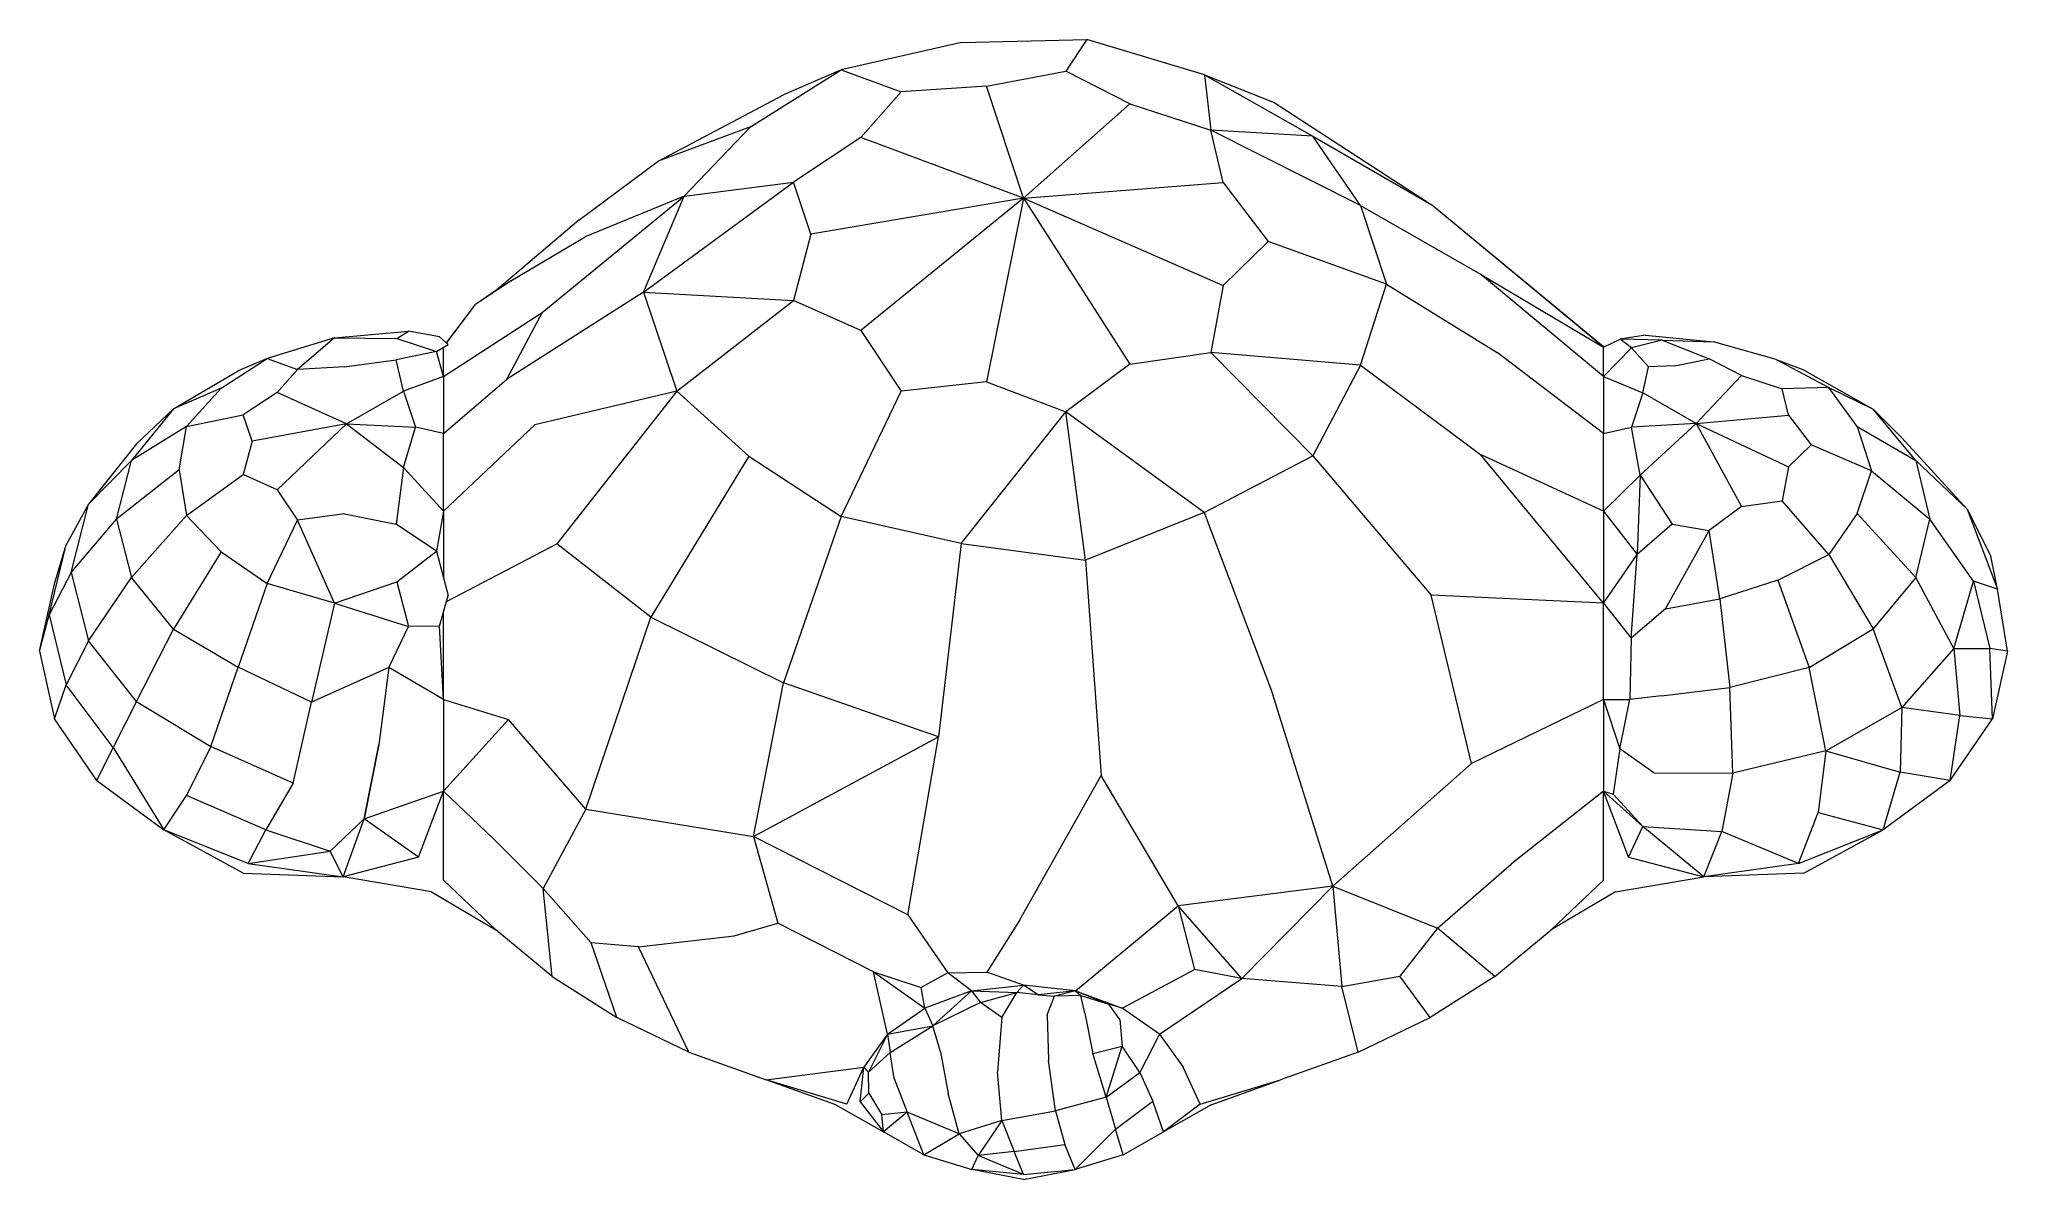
# Model space of a CAD drawing. Header units: inches. Extents: x 29.5 to 59.2, y 4.7 to 21.9.
import ezdxf

# ---------------------------------------------------------------- set-up
doc = ezdxf.new("R2010")
doc.units = ezdxf.units.IN
doc.header["$MEASUREMENT"] = 0

msp = doc.modelspace()

# ---------------------------------------------------------------- linework, layer by layer
at = {"color": 0, "linetype": 'Continuous', "lineweight": 0, "extrusion": (0, 0.707107, 0.707107)}
for p, q in [((43.41, 21.853), (41.599, 21.442)), ((43.41, 21.853), (45.297, 21.903)), ((45.297, 21.903), (44.983, 21.424)), ((47.07, 21.369), (45.297, 21.903)), ((40.236, 20.586), (41.599, 21.442)), ((41.599, 21.442), (40.729, 21.069)), ((41.599, 21.442), (42.503, 21.114)), ((43.788, 21.2), (44.983, 21.424)), ((45.944, 20.931), (44.983, 21.424)), ((47.07, 21.369), (47.165, 20.533)), ((47.07, 21.369), (48.698, 20.447)), ((47.07, 21.369), (48.115, 20.95)), ((38.843, 20.069), (40.729, 21.069)), ((41.893, 20.426), (42.503, 21.114)), ((43.788, 21.2), (42.503, 21.114)), ((44.344, 19.51), (43.788, 21.2)), ((44.344, 19.51), (45.944, 20.931)), ((45.944, 20.931), (47.165, 20.533)), ((48.115, 20.95), (50.479, 19.415)), ((40.236, 20.586), (38.843, 20.069)), ((40.236, 20.586), (39.234, 19.543)), ((49.415, 19.402), (47.165, 20.533)), ((47.35, 19.746), (47.165, 20.533)), ((48.698, 20.447), (47.165, 20.533)), ((48.698, 20.447), (50.479, 19.415)), ((49.415, 19.402), (48.698, 20.447)), ((41.893, 20.426), (40.884, 19.75)), ((44.344, 19.51), (41.893, 20.426)), ((37.649, 19.179), (38.843, 20.069)), ((38.625, 18.096), (40.884, 19.75)), ((39.234, 19.543), (40.884, 19.75)), ((41.144, 18.972), (40.884, 19.75)), ((44.344, 19.51), (47.35, 19.746)), ((47.35, 19.746), (48.026, 18.859)), ((37.097, 17.789), (39.234, 19.543)), ((39.234, 19.543), (37.745, 18.93)), ((38.625, 18.096), (39.234, 19.543)), ((44.344, 19.51), (41.144, 18.972)), ((44.344, 19.51), (41.893, 17.518)), ((44.344, 19.51), (43.788, 16.744)), ((44.344, 19.51), (47.35, 18.198)), ((44.344, 19.51), (45.944, 17.013)), ((49.415, 19.402), (51.223, 18.367)), ((49.415, 19.402), (49.808, 18.217)), ((53.074, 17.275), (50.479, 19.415)), ((53.074, 17.269), (50.479, 19.415)), ((37.649, 19.179), (36.415, 18.13)), ((41.144, 18.972), (40.884, 17.969)), ((36.628, 18.268), (37.745, 18.93)), ((47.35, 18.198), (48.026, 18.859)), ((49.808, 18.217), (48.026, 18.859)), ((36.628, 18.268), (36.095, 17.912)), ((36.415, 18.13), (36.095, 17.912)), ((36.415, 18.13), (36.628, 18.268)), ((38.625, 18.096), (36.564, 16.782)), ((38.625, 18.096), (39.127, 16.605)), ((38.625, 18.096), (40.884, 17.969)), ((47.35, 18.198), (47.165, 17.186)), ((49.415, 16.998), (49.808, 18.217)), ((49.808, 18.217), (51.471, 17.189)), ((53.074, 16.826), (51.223, 18.367)), ((51.223, 18.367), (53.074, 17.269)), ((35.613, 16.826), (37.097, 17.789)), ((35.657, 17.332), (36.095, 17.912)), ((35.659, 17.33), (36.095, 17.912)), ((37.097, 17.789), (36.564, 16.782)), ((39.127, 16.605), (40.884, 17.969)), ((41.893, 17.518), (40.884, 17.969)), ((33.975, 17.409), (35.089, 17.508)), ((34.912, 17.401), (35.089, 17.508)), ((35.553, 17.426), (35.089, 17.508)), ((41.893, 17.518), (42.503, 16.605)), ((33.975, 17.409), (32.961, 17.099)), ((33.975, 17.409), (33.416, 16.934)), ((33.975, 17.409), (34.912, 17.401)), ((35.506, 17.201), (34.903, 17.076)), ((34.912, 17.401), (35.506, 17.201)), ((35.506, 17.201), (35.684, 17.308)), ((35.613, 16.826), (35.506, 17.201)), ((35.553, 17.426), (35.684, 17.308)), ((35.613, 16.826), (35.613, 17.265)), ((35.613, 16.826), (35.613, 17.265)), ((45.944, 17.013), (47.165, 17.186)), ((49.415, 16.998), (47.165, 17.186)), ((48.698, 15.63), (47.165, 17.186)), ((53.074, 15.968), (51.471, 17.189)), ((53.074, 17.269), (53.326, 17.391)), ((53.074, 17.275), (53.103, 17.283)), ((53.074, 17.275), (53.074, 17.269)), ((53.074, 17.275), (53.074, 17.269)), ((53.074, 16.826), (53.074, 17.269)), ((53.074, 16.826), (53.074, 17.269)), ((53.074, 16.826), (53.495, 17.258)), ((53.706, 17.451), (53.326, 17.391)), ((53.956, 17.373), (53.326, 17.391)), ((53.495, 17.258), (53.326, 17.391)), ((53.956, 17.373), (53.495, 17.258)), ((53.495, 17.258), (53.749, 16.973)), ((53.706, 17.451), (54.729, 17.346)), ((53.956, 17.373), (54.666, 17.09)), ((53.956, 17.373), (54.729, 17.346)), ((55.675, 17.083), (54.729, 17.346)), ((31.548, 16.34), (32.522, 16.911)), ((32.268, 16.651), (32.961, 17.099)), ((32.961, 17.099), (32.522, 16.911)), ((32.961, 17.099), (33.416, 16.934)), ((33.109, 16.588), (33.416, 16.934)), ((34.123, 16.974), (33.416, 16.934)), ((34.123, 16.974), (34.903, 17.076)), ((35.013, 16.606), (34.903, 17.076)), ((45.944, 17.013), (44.983, 16.295)), ((49.415, 16.998), (48.698, 15.63)), ((49.415, 16.998), (51.223, 15.654)), ((53.666, 16.58), (53.749, 16.973)), ((54.147, 16.987), (53.749, 16.973)), ((54.147, 16.987), (54.666, 17.09)), ((55.15, 16.842), (54.666, 17.09)), ((55.675, 17.083), (56.074, 16.93)), ((55.675, 17.083), (56.463, 16.663)), ((56.074, 16.93), (57.135, 16.336)), ((32.268, 16.651), (31.548, 16.34)), ((32.268, 16.651), (31.744, 16.074)), ((34.153, 16.113), (35.013, 16.606)), ((35.613, 16.826), (35.013, 16.606)), ((35.013, 16.606), (35.19, 16.063)), ((35.613, 16.826), (35.613, 15.968)), ((35.613, 16.826), (35.613, 15.968)), ((35.613, 15.968), (36.564, 16.782)), ((39.127, 16.605), (36.99, 16.1)), ((39.127, 16.605), (37.318, 14.305)), ((40.21, 15.627), (39.127, 16.605)), ((41.599, 14.718), (42.503, 16.605)), ((43.788, 16.744), (42.503, 16.605)), ((43.788, 16.744), (44.983, 16.295)), ((53.074, 16.826), (53.074, 15.968)), ((53.074, 16.826), (53.666, 16.58)), ((53.074, 16.826), (53.074, 15.968)), ((54.47, 16.119), (55.15, 16.842)), ((55.15, 16.842), (55.765, 16.641)), ((56.463, 16.663), (55.765, 16.641)), ((55.859, 16.245), (55.765, 16.641)), ((56.89, 16.075), (56.463, 16.663)), ((56.463, 16.663), (57.135, 16.336)), ((31.548, 16.34), (30.92, 15.562)), ((30.991, 15.814), (31.548, 16.34)), ((33.109, 16.588), (32.6, 16.247)), ((34.153, 16.113), (33.109, 16.588)), ((43.404, 14.314), (44.983, 16.295)), ((47.065, 14.777), (44.983, 16.295)), ((45.275, 14.06), (44.983, 16.295)), ((53.666, 16.58), (53.497, 16.063)), ((54.47, 16.119), (53.666, 16.58)), ((57.774, 15.563), (57.135, 16.336)), ((57.565, 15.904), (57.135, 16.336)), ((31.744, 16.074), (30.92, 15.562)), ((31.634, 15.419), (31.744, 16.074)), ((31.744, 16.074), (32.6, 16.247)), ((32.732, 15.855), (32.6, 16.247)), ((34.153, 16.113), (32.732, 15.855)), ((34.153, 16.113), (33.109, 15.122)), ((34.153, 16.113), (35.013, 15.455)), ((34.153, 16.113), (35.19, 16.063)), ((35.013, 15.455), (35.19, 16.063)), ((35.613, 15.968), (35.19, 16.063)), ((35.613, 14.797), (36.99, 16.1)), ((53.074, 15.968), (53.497, 16.063)), ((54.47, 16.119), (53.497, 16.063)), ((53.624, 15.341), (53.497, 16.063)), ((54.47, 16.119), (53.624, 15.341)), ((54.47, 16.119), (55.859, 16.245)), ((54.47, 16.119), (55.859, 15.465)), ((54.47, 16.119), (55.15, 14.867)), ((55.859, 16.245), (56.199, 15.798)), ((56.89, 16.075), (57.11, 15.405)), ((56.89, 16.075), (57.774, 15.563)), ((30.991, 15.814), (30.27, 14.903)), ((32.732, 15.855), (32.6, 15.349)), ((35.613, 14.797), (35.613, 15.968)), ((35.613, 14.797), (35.613, 15.968)), ((53.074, 14.797), (53.074, 15.968)), ((53.074, 14.797), (53.074, 15.968)), ((55.859, 15.465), (56.199, 15.798)), ((57.11, 15.405), (56.199, 15.798)), ((58.549, 14.831), (57.565, 15.904)), ((30.27, 14.903), (30.92, 15.562)), ((30.694, 14.68), (30.92, 15.562)), ((31.634, 15.419), (30.694, 14.68)), ((31.634, 15.419), (31.744, 14.736)), ((35.013, 15.455), (34.903, 14.605)), ((35.613, 14.797), (35.013, 15.455)), ((40.21, 15.627), (38.737, 13.202)), ((40.21, 15.627), (41.599, 14.718)), ((47.065, 14.777), (48.698, 15.63)), ((48.698, 15.63), (50.479, 13.535)), ((53.074, 13.414), (51.223, 15.654)), ((53.074, 14.797), (51.223, 15.654)), ((55.859, 15.465), (55.765, 14.955)), ((57.774, 15.563), (57.987, 14.68)), ((58.549, 14.831), (57.774, 15.563)), ((31.744, 14.736), (32.6, 15.349)), ((33.109, 15.122), (32.6, 15.349)), ((33.109, 15.122), (33.416, 14.662)), ((53.074, 14.797), (53.624, 15.341)), ((53.624, 15.341), (53.58, 14.147)), ((53.624, 15.341), (54.105, 14.603)), ((56.89, 14.764), (57.11, 15.405)), ((57.11, 15.405), (57.987, 14.68)), ((30.27, 14.903), (29.935, 14.293)), ((30.01, 13.875), (30.27, 14.903)), ((55.15, 14.867), (54.666, 14.506)), ((55.15, 14.867), (55.765, 14.955)), ((56.463, 14.148), (55.765, 14.955)), ((58.549, 14.831), (59.005, 13.622)), ((58.549, 14.831), (58.903, 14.121)), ((30.01, 13.875), (30.694, 14.68)), ((30.694, 14.68), (30.92, 13.799)), ((31.744, 14.736), (30.92, 13.799)), ((32.268, 14.188), (31.744, 14.736)), ((32.961, 13.711), (33.416, 14.662)), ((34.123, 14.757), (33.416, 14.662)), ((33.975, 13.412), (33.416, 14.662)), ((34.123, 14.757), (34.903, 14.605)), ((35.506, 14.198), (34.903, 14.605)), ((35.613, 14.797), (35.506, 14.198)), ((35.613, 14.797), (35.613, 13.794)), ((35.613, 14.797), (35.613, 13.794)), ((41.599, 14.718), (40.729, 12.214)), ((43.404, 14.314), (41.599, 14.718)), ((47.065, 14.777), (45.275, 14.06)), ((47.065, 14.777), (48.093, 12.053)), ((53.074, 14.797), (53.074, 13.414)), ((53.074, 14.797), (53.58, 14.147)), ((53.074, 14.797), (53.074, 13.414)), ((54.105, 14.603), (53.58, 14.147)), ((54.105, 14.603), (54.666, 14.506)), ((56.89, 14.764), (56.463, 14.148)), ((56.89, 14.764), (57.774, 13.798)), ((57.774, 13.798), (57.987, 14.68)), ((58.642, 13.747), (57.987, 14.68)), ((29.681, 13.239), (29.935, 14.293)), ((29.757, 13.707), (29.935, 14.293)), ((35.658, 13.437), (37.318, 14.305)), ((38.737, 13.202), (37.318, 14.305)), ((43.404, 14.314), (43.064, 11.4)), ((43.404, 14.314), (45.275, 14.06)), ((54.005, 13.326), (54.666, 14.506)), ((54.824, 13.479), (54.666, 14.506)), ((32.268, 14.188), (31.548, 13.021)), ((32.268, 14.188), (32.961, 13.711)), ((34.912, 13.734), (35.506, 14.198)), ((35.506, 14.198), (35.684, 13.529)), ((45.275, 14.06), (45.512, 10.817)), ((53.074, 13.414), (53.58, 14.147)), ((53.489, 12.886), (53.58, 14.147)), ((55.699, 13.76), (56.463, 14.148)), ((56.463, 14.148), (57.135, 13.025)), ((59.005, 13.622), (58.903, 14.121)), ((29.531, 12.689), (29.757, 13.707)), ((29.531, 12.689), (29.757, 13.707)), ((30.01, 13.875), (29.681, 13.239)), ((30.01, 13.875), (30.27, 12.847)), ((30.27, 12.847), (30.92, 13.799)), ((31.548, 13.021), (30.92, 13.799)), ((32.961, 13.711), (32.522, 12.449)), ((33.975, 13.412), (32.961, 13.711)), ((33.975, 13.412), (34.912, 13.734)), ((34.912, 13.734), (35.089, 13.064)), ((55.699, 13.76), (54.824, 13.479)), ((55.699, 13.76), (56.169, 12.445)), ((57.774, 13.798), (57.135, 13.025)), ((58.345, 12.729), (57.774, 13.798)), ((58.345, 12.729), (58.642, 13.747)), ((59.005, 13.622), (58.642, 13.747)), ((58.642, 13.747), (58.889, 12.73)), ((33.975, 13.412), (33.626, 11.923)), ((33.975, 13.412), (35.089, 13.064)), ((35.553, 13.069), (35.684, 13.529)), ((53.074, 13.414), (50.479, 13.535)), ((51.085, 11), (50.479, 13.535)), ((53.074, 11.962), (53.074, 13.414)), ((53.074, 13.414), (53.489, 12.886)), ((53.074, 11.962), (53.074, 13.414)), ((54.005, 13.326), (54.824, 13.479)), ((54.824, 13.479), (54.976, 12.143)), ((59.157, 12.689), (59.005, 13.622)), ((29.531, 12.689), (29.681, 13.239)), ((29.681, 13.239), (29.935, 12.185)), ((34.793, 12.445), (35.089, 13.064)), ((35.553, 13.069), (35.089, 13.064)), ((35.613, 11.962), (35.553, 13.069)), ((35.613, 11.962), (35.613, 13.282)), ((35.613, 11.962), (35.613, 13.282)), ((37.754, 10.312), (38.737, 13.202)), ((38.737, 13.202), (40.729, 12.214)), ((54.005, 13.326), (53.489, 12.886)), ((30.27, 12.847), (29.935, 12.185)), ((30.991, 11.935), (30.27, 12.847)), ((30.991, 11.935), (31.548, 13.021)), ((31.548, 13.021), (32.522, 12.449)), ((53.489, 12.886), (53.472, 11.962)), ((56.169, 12.445), (57.135, 13.025)), ((57.565, 11.845), (57.135, 13.025)), ((29.531, 12.689), (29.757, 11.67)), ((29.531, 12.689), (29.757, 11.67)), ((32.114, 11.257), (32.522, 12.449)), ((33.626, 11.923), (32.522, 12.449)), ((34.793, 12.445), (33.626, 11.923)), ((34.793, 12.445), (34.642, 11.282)), ((35.613, 11.962), (34.793, 12.445)), ((56.169, 12.445), (54.976, 12.143)), ((56.419, 11.19), (56.169, 12.445)), ((58.345, 12.729), (57.565, 11.845)), ((58.345, 12.729), (58.889, 12.73)), ((58.345, 12.729), (58.438, 11.721)), ((59.157, 12.689), (58.889, 12.73)), ((58.93, 11.67), (58.889, 12.73)), ((59.157, 12.689), (58.93, 11.67)), ((59.157, 12.689), (58.93, 11.67)), ((29.757, 11.67), (29.935, 12.185)), ((30.641, 11.241), (29.935, 12.185)), ((40.282, 9.902), (40.729, 12.214)), ((43.064, 11.4), (40.729, 12.214)), ((30.991, 11.935), (30.641, 11.241)), ((30.991, 11.935), (32.114, 11.257)), ((33.352, 10.703), (33.626, 11.923)), ((35.613, 11.962), (35.613, 10.583)), ((35.613, 11.962), (36.59, 11.662)), ((35.613, 11.962), (35.613, 10.583)), ((48.998, 9.155), (48.093, 12.053)), ((53.074, 11.962), (51.085, 11)), ((53.074, 11.962), (53.074, 10.583)), ((53.074, 11.962), (53.319, 11.22)), ((53.074, 11.962), (53.472, 11.962)), ((53.074, 11.962), (53.074, 10.583)), ((53.319, 11.22), (53.472, 11.962)), ((53.947, 12.017), (53.472, 11.962)), ((53.947, 12.017), (54.976, 12.143)), ((55.02, 10.856), (54.976, 12.143)), ((30.395, 10.743), (29.757, 11.67)), ((30.395, 10.743), (29.757, 11.67)), ((36.59, 11.662), (35.613, 10.583)), ((37.754, 10.312), (36.59, 11.662)), ((56.419, 11.19), (57.565, 11.845)), ((57.565, 11.845), (57.539, 10.871)), ((58.438, 11.721), (57.565, 11.845)), ((58.293, 10.743), (58.438, 11.721)), ((58.293, 10.743), (58.93, 11.67)), ((58.293, 10.743), (58.93, 11.67)), ((58.438, 11.721), (58.93, 11.67)), ((40.282, 9.902), (43.064, 11.4)), ((42.605, 8.722), (43.064, 11.4)), ((30.395, 10.743), (30.641, 11.241)), ((30.641, 11.241), (31.404, 9.999)), ((32.114, 11.257), (31.748, 10.516)), ((33.352, 10.703), (32.114, 11.257)), ((48.998, 9.155), (51.085, 11)), ((53.319, 11.22), (53.22, 10.54)), ((53.833, 10.861), (53.319, 11.22)), ((56.419, 11.19), (55.02, 10.856)), ((56.419, 11.19), (56.306, 10.262)), ((56.419, 11.19), (57.539, 10.871)), ((30.395, 10.743), (31.404, 9.999)), ((30.395, 10.743), (31.404, 9.999)), ((33.352, 10.703), (32.941, 9.999)), ((44.291, 8.646), (45.512, 10.817)), ((46.674, 8.856), (45.512, 10.817)), ((53.833, 10.861), (55.02, 10.856)), ((55.02, 10.856), (54.854, 9.974)), ((57.284, 9.999), (57.539, 10.871)), ((58.293, 10.743), (57.284, 9.999)), ((58.293, 10.743), (57.284, 9.999)), ((58.293, 10.743), (57.539, 10.871)), ((31.404, 9.999), (31.748, 10.516)), ((32.941, 9.999), (31.748, 10.516)), ((34.419, 10.164), (35.613, 10.583)), ((35.236, 9.589), (35.613, 10.583)), ((35.613, 9.241), (35.613, 10.583)), ((35.613, 10.583), (36.368, 9.867)), ((53.074, 10.583), (51.687, 9.491)), ((53.451, 9.589), (53.074, 10.583)), ((53.665, 10.052), (53.074, 10.583)), ((53.074, 10.583), (53.22, 10.54)), ((53.074, 9.241), (53.074, 10.583)), ((53.665, 10.052), (53.22, 10.54)), ((34.419, 10.164), (33.908, 9.68)), ((34.106, 9.293), (34.419, 10.164)), ((35.236, 9.589), (34.419, 10.164)), ((37.754, 10.312), (37.113, 9.116)), ((37.754, 10.312), (40.282, 9.902)), ((56.011, 9.496), (56.306, 10.262)), ((56.306, 10.262), (57.284, 9.999)), ((32.676, 9.496), (31.404, 9.999)), ((32.598, 9.346), (31.404, 9.999)), ((32.676, 9.496), (32.941, 9.999)), ((32.941, 9.999), (33.908, 9.68)), ((37.113, 9.116), (36.368, 9.867)), ((40.282, 9.902), (40.648, 8.593)), ((42.605, 8.722), (40.282, 9.902)), ((53.451, 9.589), (53.665, 10.052)), ((54.582, 9.293), (53.665, 10.052)), ((53.665, 10.052), (54.854, 9.974)), ((54.582, 9.293), (54.854, 9.974)), ((56.011, 9.496), (54.854, 9.974)), ((56.011, 9.496), (57.284, 9.999)), ((56.09, 9.346), (57.284, 9.999)), ((32.676, 9.496), (33.908, 9.68)), ((32.676, 9.496), (34.106, 9.293)), ((34.106, 9.293), (33.908, 9.68)), ((35.236, 9.589), (34.106, 9.293)), ((50.573, 8.522), (51.687, 9.491)), ((53.451, 9.589), (54.582, 9.293)), ((56.011, 9.496), (54.582, 9.293)), ((32.598, 9.346), (34.106, 9.293)), ((35.433, 9.067), (34.106, 9.293)), ((35.613, 9.241), (36.401, 8.495)), ((53.074, 9.241), (52.286, 8.495)), ((53.254, 9.067), (54.582, 9.293)), ((56.09, 9.346), (54.582, 9.293)), ((35.433, 9.067), (36.401, 8.495)), ((37.251, 7.791), (37.113, 9.116)), ((37.113, 9.116), (37.836, 8.3)), ((48.998, 9.155), (46.674, 8.856)), ((48.998, 9.155), (47.63, 7.762)), ((48.998, 9.155), (49.135, 7.643)), ((48.998, 9.155), (50.573, 8.522)), ((53.254, 9.067), (52.286, 8.495)), ((39.987, 8.405), (40.648, 8.593)), ((42.084, 7.863), (40.648, 8.593)), ((42.605, 8.722), (43.203, 7.849)), ((44.291, 8.646), (43.793, 7.857)), ((45.126, 7.575), (46.674, 8.856)), ((47.63, 7.762), (46.674, 8.856)), ((46.674, 8.856), (46.92, 7.896)), ((37.251, 7.791), (36.401, 8.495)), ((37.251, 7.791), (36.401, 8.495)), ((38.225, 7.174), (37.836, 8.3)), ((38.551, 8.237), (37.836, 8.3)), ((38.551, 8.237), (39.987, 8.405)), ((50.573, 8.522), (50.008, 7.799)), ((51.437, 7.791), (50.573, 8.522)), ((51.437, 7.791), (52.286, 8.495)), ((51.437, 7.791), (52.286, 8.495)), ((39.305, 6.652), (38.551, 8.237)), ((37.251, 7.791), (38.225, 7.174)), ((37.251, 7.791), (38.225, 7.174)), ((42.296, 6.924), (42.084, 7.863)), ((42.084, 7.863), (42.858, 7.318)), ((42.084, 7.863), (42.803, 7.629)), ((43.203, 7.849), (42.803, 7.629)), ((43.203, 7.849), (43.793, 7.857)), ((43.561, 7.575), (43.203, 7.849)), ((44.344, 7.66), (43.793, 7.857)), ((45.83, 7.318), (46.92, 7.896)), ((46.392, 6.924), (47.63, 7.762)), ((47.63, 7.762), (46.92, 7.896)), ((49.135, 7.643), (47.63, 7.762)), ((49.135, 7.643), (50.008, 7.799)), ((50.463, 7.174), (50.008, 7.799)), ((51.437, 7.791), (50.463, 7.174)), ((51.437, 7.791), (50.463, 7.174)), ((42.858, 7.318), (42.803, 7.629)), ((43.561, 7.575), (42.858, 7.318)), ((43.561, 7.575), (42.858, 7.318)), ((43.561, 7.575), (42.978, 7.048)), ((43.561, 7.575), (44.344, 7.66)), ((43.561, 7.575), (44.344, 7.66)), ((43.561, 7.575), (43.695, 7.402)), ((43.561, 7.575), (44.242, 7.554)), ((43.695, 7.402), (44.242, 7.554)), ((44.018, 7.174), (44.242, 7.554)), ((44.344, 7.66), (44.242, 7.554)), ((44.564, 7.514), (44.242, 7.554)), ((45.126, 7.575), (44.344, 7.66)), ((44.564, 7.514), (44.344, 7.66)), ((45.126, 7.575), (44.344, 7.66)), ((45.126, 7.575), (44.564, 7.514)), ((44.564, 7.514), (44.809, 7.498)), ((44.698, 7.216), (44.809, 7.498)), ((45.126, 7.575), (44.809, 7.498)), ((45.207, 7.506), (44.809, 7.498)), ((45.126, 7.575), (45.628, 7.376)), ((45.126, 7.575), (45.83, 7.318)), ((45.126, 7.575), (45.207, 7.506)), ((45.126, 7.575), (45.83, 7.318)), ((45.207, 7.506), (45.628, 7.376)), ((45.266, 7.239), (45.207, 7.506)), ((49.383, 6.652), (49.135, 7.643)), ((39.305, 6.652), (38.225, 7.174)), ((39.305, 6.652), (38.225, 7.174)), ((42.296, 6.924), (42.858, 7.318)), ((42.296, 6.924), (42.858, 7.318)), ((42.858, 7.318), (42.978, 7.048)), ((43.695, 7.402), (42.978, 7.048)), ((44.018, 7.174), (43.695, 7.402)), ((44.018, 7.174), (43.954, 6.357)), ((44.698, 7.216), (44.72, 6.53)), ((45.266, 7.239), (45.387, 6.632)), ((45.83, 7.318), (45.628, 7.376)), ((45.795, 7.147), (45.628, 7.376)), ((45.795, 7.147), (45.83, 6.744)), ((46.392, 6.924), (45.83, 7.318)), ((46.392, 6.924), (45.83, 7.318)), ((49.383, 6.652), (50.463, 7.174)), ((49.383, 6.652), (50.463, 7.174)), ((42.296, 6.924), (41.939, 6.425)), ((42.296, 6.924), (41.939, 6.425)), ((42.296, 6.924), (42.012, 6.354)), ((42.296, 6.924), (42.978, 7.048)), ((42.296, 6.924), (42.335, 6.648)), ((42.335, 6.648), (42.978, 7.048)), ((43.095, 6.659), (42.978, 7.048)), ((46.392, 6.924), (46.097, 6.349)), ((46.392, 6.924), (46.748, 6.425)), ((46.392, 6.924), (46.748, 6.425)), ((39.305, 6.652), (40.473, 6.236)), ((39.305, 6.652), (40.473, 6.236)), ((42.335, 6.648), (42.012, 6.354)), ((42.399, 6.255), (42.335, 6.648)), ((43.095, 6.659), (43.208, 6.03)), ((44.826, 5.771), (44.72, 6.53)), ((45.387, 6.632), (45.83, 6.744)), ((45.59, 5.975), (45.387, 6.632)), ((45.59, 5.975), (45.83, 6.744)), ((46.097, 6.349), (45.83, 6.744)), ((49.383, 6.652), (48.214, 6.236)), ((49.383, 6.652), (48.214, 6.236)), ((40.473, 6.236), (41.939, 6.425)), ((41.52, 5.859), (40.473, 6.236)), ((41.685, 5.872), (40.473, 6.236)), ((41.685, 5.872), (41.939, 6.425)), ((41.887, 5.906), (41.939, 6.425)), ((41.939, 6.425), (42.012, 6.354)), ((42.017, 6.037), (42.012, 6.354)), ((42.399, 6.255), (42.592, 5.748)), ((44.018, 5.625), (43.954, 6.357)), ((45.59, 5.975), (46.097, 6.349)), ((46.097, 6.349), (46.291, 5.913)), ((47.002, 5.872), (46.748, 6.425)), ((47.002, 5.872), (46.748, 6.425)), ((47.002, 5.872), (48.214, 6.236)), ((47.167, 5.859), (48.214, 6.236)), ((41.887, 5.906), (42.017, 6.037)), ((42.017, 6.037), (42.211, 5.709)), ((43.377, 5.423), (43.208, 6.03)), ((45.59, 5.975), (44.826, 5.771)), ((45.59, 5.975), (45.731, 5.496)), ((41.52, 5.859), (42.238, 5.456)), ((41.887, 5.906), (42.238, 5.456)), ((42.592, 5.748), (42.211, 5.709)), ((42.238, 5.456), (42.211, 5.709)), ((42.592, 5.748), (42.238, 5.456)), ((43.377, 5.423), (42.592, 5.748)), ((42.846, 5.106), (42.592, 5.748)), ((44.018, 5.625), (44.826, 5.771)), ((44.826, 5.771), (44.965, 5.265)), ((45.731, 5.496), (46.291, 5.913)), ((46.45, 5.456), (46.291, 5.913)), ((47.002, 5.872), (46.45, 5.456)), ((47.167, 5.859), (46.45, 5.456)), ((42.846, 5.106), (42.238, 5.456)), ((42.846, 5.106), (42.238, 5.456)), ((42.846, 5.106), (43.377, 5.423)), ((44.018, 5.625), (43.377, 5.423)), ((43.377, 5.423), (43.661, 5.099)), ((44.018, 5.625), (43.661, 5.099)), ((44.018, 5.625), (44.204, 5.156)), ((45.121, 4.887), (45.731, 5.496)), ((45.842, 5.106), (45.731, 5.496)), ((45.842, 5.106), (46.45, 5.456)), ((45.842, 5.106), (46.45, 5.456)), ((42.846, 5.106), (43.567, 4.887)), ((42.846, 5.106), (43.567, 4.887)), ((43.567, 4.887), (43.661, 5.099)), ((44.204, 5.156), (43.661, 5.099)), ((44.344, 4.81), (43.661, 5.099)), ((44.204, 5.156), (44.965, 5.265)), ((44.344, 4.81), (44.204, 5.156)), ((45.121, 4.887), (44.965, 5.265)), ((45.842, 5.106), (45.121, 4.887)), ((45.842, 5.106), (45.121, 4.887)), ((44.344, 4.81), (43.567, 4.887)), ((44.344, 4.734), (43.567, 4.887)), ((44.344, 4.81), (45.121, 4.887)), ((44.344, 4.734), (45.121, 4.887))]:
    msp.add_line(p, q, dxfattribs=at)
msp.add_line((34.642, 11.282), (34.419, 10.164))

doc.saveas('drawing.dxf')
